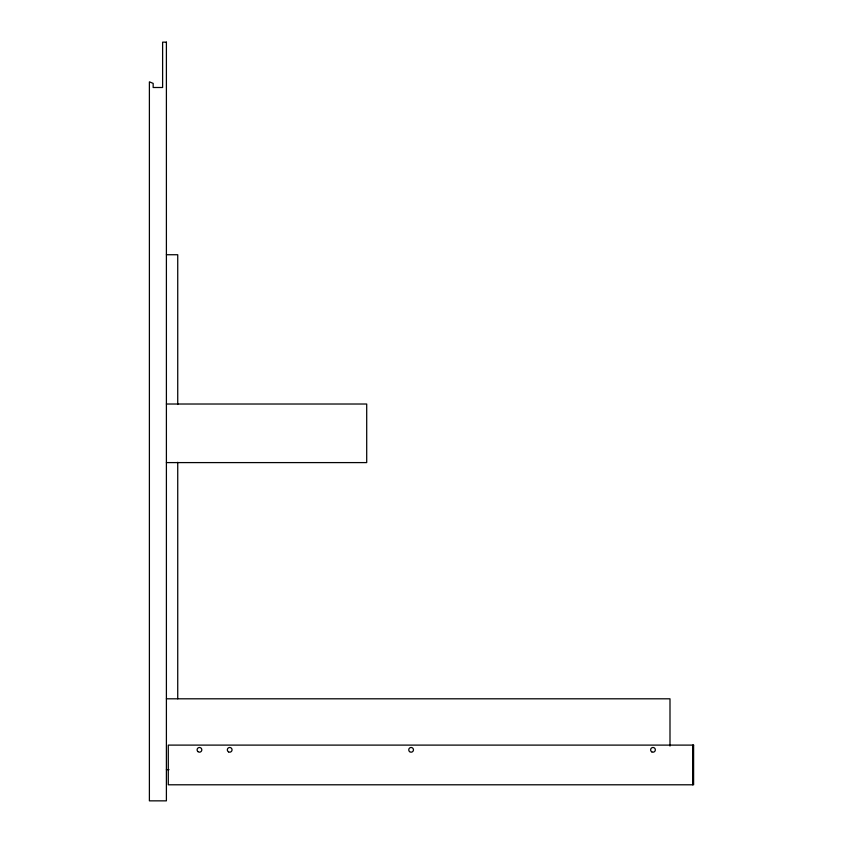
<?xml version="1.0" encoding="UTF-8"?>
<svg xmlns="http://www.w3.org/2000/svg" width="843" height="843" viewBox="0 0 843 843"><rect width="100%" height="100%" fill="white"/><g stroke="black" fill="none" stroke-linecap="round" stroke-linejoin="round"><path stroke-width="1.26" d="M166.398 254.734L177.736 254.734L177.736 404.492M166.398 404.018L366.705 404.018L366.705 462.596L166.398 462.596M166.398 698.805L669.995 698.805L669.995 746.055M166.398 769.67L169.022 769.67M692.661 745.107L692.661 784.791M177.736 462.301L177.736 698.805M166.398 42.15L162.615 42.15L162.615 87.503L153.163 87.503L153.163 83.394L149.39 81.834L149.39 800.85L166.398 800.85L166.398 42.15M693.61 745.107L168.284 745.107L168.284 784.791L693.61 784.791L693.61 745.107M197.852 751.556A2.36 2.36 0 0 0 201.762 750.365A2.36 2.36 0 0 0 198.779 747.572A2.36 2.36 0 0 0 197.852 751.556M228.516 751.872A2.36 2.36 0 0 0 232.057 749.827A2.36 2.36 0 0 0 228.516 747.783A2.36 2.36 0 0 0 228.516 751.872M409.519 751.577A2.36 2.36 0 0 0 413.418 750.323A2.36 2.36 0 0 0 410.383 747.583A2.36 2.36 0 0 0 409.519 751.577M651.776 751.861A2.36 2.36 0 0 0 655.348 749.859A2.36 2.36 0 0 0 651.829 747.773A2.36 2.36 0 0 0 651.776 751.861"/></g></svg>
